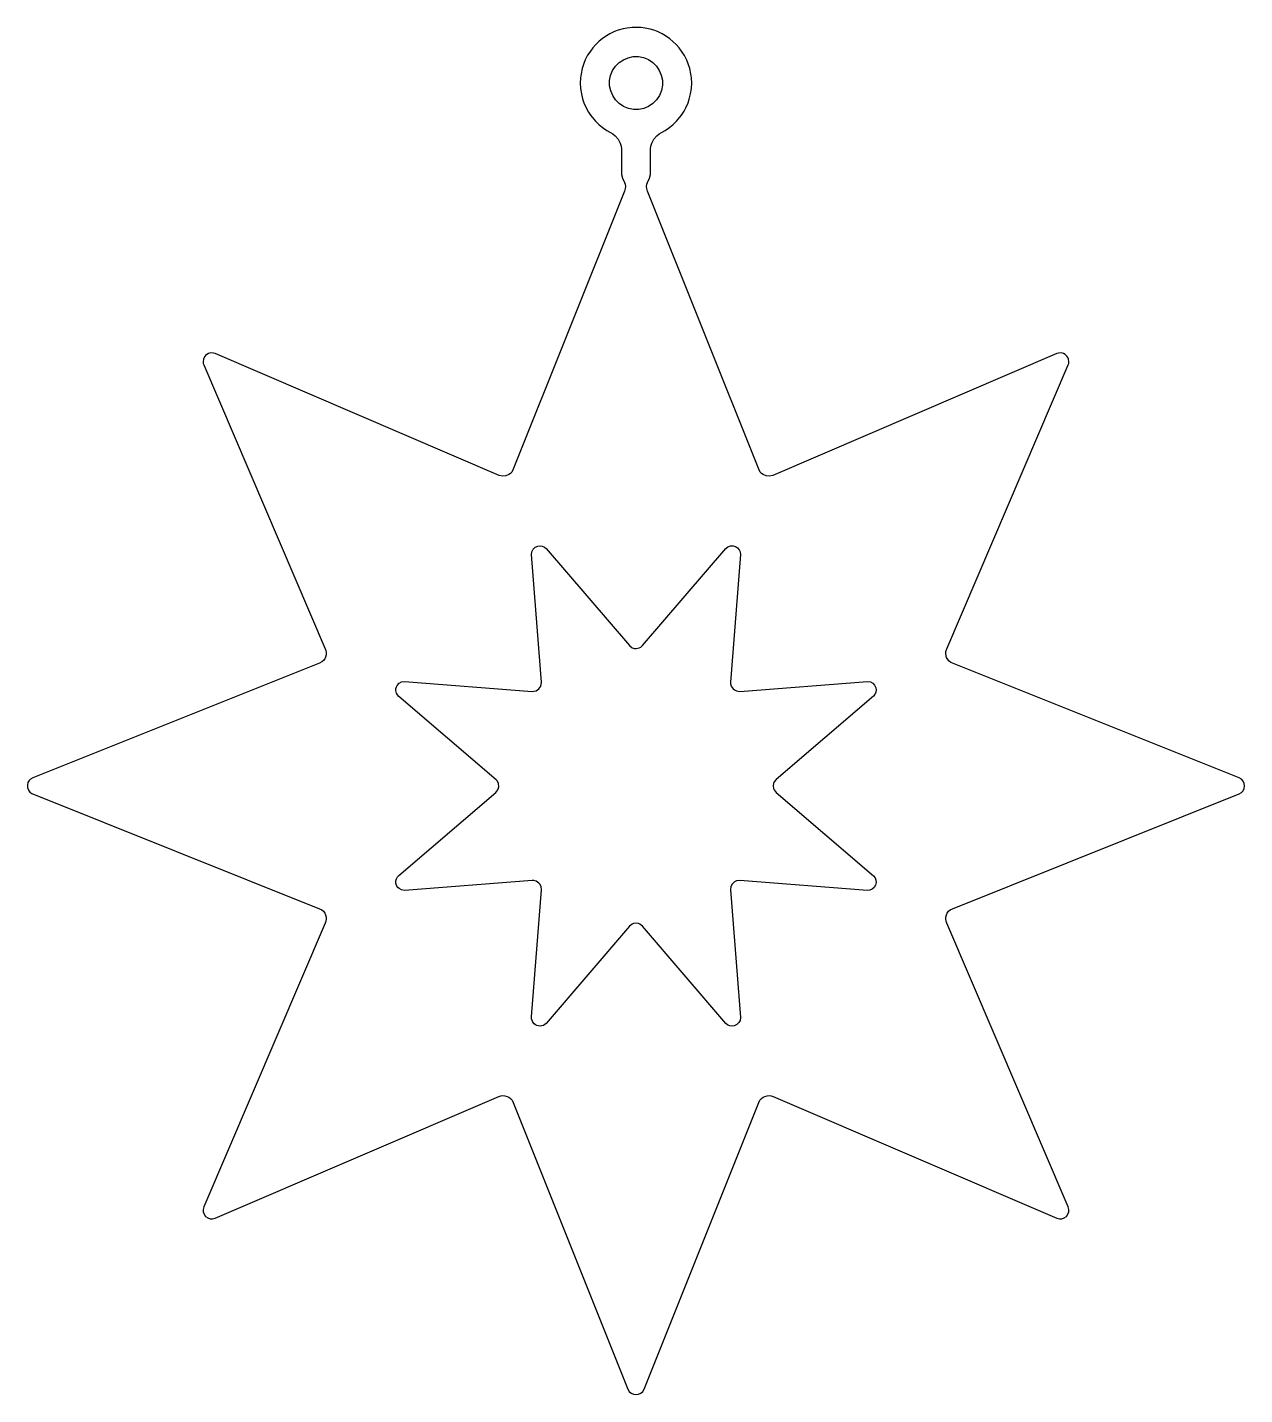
# Model space of a CAD drawing. Header units: inches. Extents: x 0.34 to 5.66, y 0.01 to 5.99.
import ezdxf

# ---------------------------------------------------------------- set-up
doc = ezdxf.new("R2010")
doc.units = ezdxf.units.IN
doc.header["$MEASUREMENT"] = 0

msp = doc.modelspace()

# ---------------------------------------------------------------- linework, layer by layer
for points in [[(0.353, 2.7017), (0.3478, 2.6965), (0.342, 2.687), (0.3391, 2.6762), (0.3397, 2.6649), (0.3438, 2.6545), (0.3504, 2.6455), (0.3594, 2.6391), (1.6159, 2.1359), (1.6264, 2.1304), (1.6333, 2.1243), (1.6394, 2.1162), (1.6429, 2.109), (1.6455, 2.0991), (1.6461, 2.0899), (1.6446, 2.0809), (1.6417, 2.073), (1.1104, 0.8325), (1.1075, 0.8214), (1.1081, 0.8104), (1.1119, 0.8), (1.1186, 0.791), (1.1275, 0.7843), (1.138, 0.7806), (1.149, 0.78), (1.16, 0.7829), (2.4006, 1.3142), (2.4084, 1.3171), (2.4174, 1.3186), (2.4267, 1.318), (2.4365, 1.3154), (2.4438, 1.3119), (2.4519, 1.3058), (2.458, 1.2988), (2.4635, 1.2884), (2.9649, 0.0354), (2.9707, 0.0255), (2.9788, 0.018), (2.989, 0.0133), (3, 0.0116), (3.011, 0.0133), (3.0212, 0.018), (3.0293, 0.0255), (3.0351, 0.0354), (3.5365, 1.2884), (3.542, 1.2988), (3.5481, 1.3058), (3.5562, 1.3119), (3.5635, 1.3154), (3.5733, 1.318), (3.5826, 1.3186), (3.5916, 1.3171), (3.5994, 1.3142), (4.84, 0.7829), (4.851, 0.78), (4.862, 0.7806), (4.8725, 0.7843), (4.8814, 0.791), (4.8881, 0.8), (4.8919, 0.8104), (4.8925, 0.8214), (4.8896, 0.8325), (4.3583, 2.073), (4.3554, 2.0809), (4.3539, 2.0899), (4.3545, 2.0991), (4.3571, 2.109), (4.3606, 2.1162), (4.3667, 2.1243), (4.3736, 2.1304), (4.3841, 2.1359), (5.6371, 2.6374), (5.647, 2.6432), (5.6545, 2.6513), (5.6591, 2.6614), (5.6609, 2.6725), (5.6591, 2.6835), (5.6545, 2.6936), (5.647, 2.7017), (5.6371, 2.7075), (4.3841, 3.209), (4.3768, 3.2125), (4.3693, 3.218), (4.3632, 3.2246), (4.358, 3.2333), (4.3554, 3.2414), (4.3539, 3.2513), (4.3548, 3.2606), (4.3583, 3.2719), (4.8896, 4.5125), (4.8919, 4.5197), (4.8925, 4.527), (4.891, 4.5383), (4.8881, 4.5449), (4.8841, 4.5513), (4.8757, 4.5588), (4.8693, 4.5623), (4.8583, 4.5649), (4.8472, 4.5643), (4.84, 4.562), (3.5977, 4.0299), (3.5826, 4.0264), (3.569, 4.0278), (3.5554, 4.0336), (3.5487, 4.0386), (3.5432, 4.0446), (3.5365, 4.0565), (3.0499, 5.2728), (3.0467, 5.2835), (3.0461, 5.293), (3.0475, 5.3023), (3.0501, 5.3099), (3.0597, 5.329), (3.0635, 5.3449), (3.0638, 5.4559), (3.0652, 5.469), (3.0687, 5.4817), (3.0774, 5.4991), (3.0907, 5.5148), (3.1017, 5.5232), (3.1275, 5.5377), (3.1423, 5.5475), (3.1606, 5.562), (3.1768, 5.5777), (3.1983, 5.6038), (3.2104, 5.6223), (3.218, 5.6365), (3.2275, 5.6583), (3.233, 5.6748), (3.2388, 5.6974), (3.2423, 5.7212), (3.2435, 5.7446), (3.2423, 5.7678), (3.24, 5.7852), (3.2351, 5.8087), (3.2281, 5.8296), (3.2217, 5.8455), (3.2113, 5.8658), (3.2023, 5.8803), (3.189, 5.8986), (3.1777, 5.9113), (3.1614, 5.9272), (3.1481, 5.9383), (3.1296, 5.951), (3.1148, 5.9597), (3.0942, 5.9696), (3.0786, 5.9754), (3.0623, 5.9803), (3.04, 5.9852), (3.0232, 5.9872), (3.0009, 5.9884), (2.9835, 5.9878), (2.9609, 5.9852), (2.9441, 5.9817), (2.922, 5.9757), (2.9061, 5.9696), (2.8855, 5.9597), (2.8707, 5.9513), (2.8522, 5.9383), (2.8388, 5.9275), (2.8226, 5.9116), (2.8113, 5.8988), (2.7977, 5.8806), (2.7887, 5.8661), (2.7783, 5.8458), (2.7719, 5.8301), (2.7649, 5.8087), (2.76, 5.7858), (2.7577, 5.7681), (2.7565, 5.7449), (2.7577, 5.7209), (2.7612, 5.698), (2.7667, 5.6754), (2.7725, 5.6586), (2.782, 5.6365), (2.7928, 5.6174), (2.8017, 5.6038), (2.8229, 5.578), (2.8394, 5.5617), (2.8577, 5.5475), (2.8719, 5.5377), (2.8983, 5.5232), (2.9093, 5.5148), (2.9226, 5.4991), (2.9313, 5.4817), (2.9348, 5.469), (2.9362, 5.4559), (2.9365, 5.3449), (2.9403, 5.329), (2.9499, 5.3099), (2.9525, 5.3023), (2.9539, 5.293), (2.9533, 5.2835), (2.9501, 5.2728), (2.4635, 4.0565), (2.4568, 4.0446), (2.4513, 4.0386), (2.4446, 4.0336), (2.431, 4.0278), (2.4174, 4.0264), (2.4023, 4.0299), (1.16, 4.562), (1.1528, 4.5643), (1.1417, 4.5649), (1.1307, 4.5623), (1.1243, 4.5588), (1.1186, 4.5539), (1.1136, 4.5481), (1.109, 4.5383), (1.1075, 4.527), (1.1081, 4.5197), (1.1104, 4.5125), (1.6417, 3.2719), (1.6446, 3.2641), (1.6461, 3.2551), (1.6455, 3.2458), (1.6429, 3.2359), (1.6394, 3.2287), (1.6333, 3.2206), (1.6264, 3.2145), (1.6159, 3.209), (0.3629, 2.7075)], [(3.1113, 5.7119), (3.1026, 5.691), (3.0899, 5.6716), (3.0742, 5.6559), (3.0551, 5.6429), (3.0342, 5.6342), (3.0119, 5.6296), (2.9893, 5.6296), (2.9667, 5.6339), (2.9458, 5.6426), (2.9267, 5.6551), (2.9107, 5.671), (2.898, 5.6899), (2.8893, 5.7107), (2.8846, 5.733), (2.8846, 5.7557), (2.889, 5.7783), (2.8977, 5.7991), (2.9101, 5.8183), (2.9261, 5.8342), (2.9449, 5.847), (2.9658, 5.8557), (2.9881, 5.8603), (3.0107, 5.8603), (3.0333, 5.8559), (3.0542, 5.8472), (3.0733, 5.8348), (3.089, 5.8191), (3.102, 5.8), (3.1107, 5.7794), (3.1154, 5.7571), (3.1157, 5.7354)], [(2.3957, 2.6551), (2.3997, 2.669), (2.3986, 2.6832), (2.3939, 2.693), (2.3893, 2.6986), (1.9629, 3.0635), (1.9568, 3.0704), (1.9525, 3.0786), (1.9501, 3.0893), (1.9507, 3.0983), (1.9528, 3.1052), (1.9559, 3.1119), (1.9643, 3.1212), (1.9754, 3.1272), (1.9881, 3.1293), (2.5461, 3.0858), (2.5533, 3.0861), (2.5638, 3.0887), (2.5757, 3.0968), (2.5838, 3.1087), (2.5858, 3.1157), (2.5867, 3.1264), (2.5432, 3.6843), (2.5446, 3.6954), (2.5501, 3.7067), (2.5591, 3.7157), (2.5707, 3.7209), (2.5814, 3.7223), (2.5904, 3.7212), (2.6003, 3.7168), (2.6075, 3.711), (2.9713, 3.2858), (2.9826, 3.2768), (2.9928, 3.273), (3, 3.2725), (3.0142, 3.2754), (3.0206, 3.2786), (3.0287, 3.2858), (3.3925, 3.711), (3.4012, 3.7177), (3.413, 3.7217), (3.4241, 3.722), (3.4345, 3.7191), (3.4438, 3.7133), (3.451, 3.7052), (3.4554, 3.6954), (3.4568, 3.6843), (3.4133, 3.1264), (3.4136, 3.1191), (3.4162, 3.1087), (3.4243, 3.0968), (3.4299, 3.0922), (3.4397, 3.0875), (3.4539, 3.0858), (4.0119, 3.1293), (4.0246, 3.1272), (4.0357, 3.1212), (4.0432, 3.1133), (4.0484, 3.1017), (4.0499, 3.0928), (4.0487, 3.082), (4.0443, 3.0722), (4.0386, 3.0649), (3.6133, 2.7012), (3.6043, 2.6899), (3.6014, 2.6832), (3.6, 2.6725), (3.6014, 2.6617), (3.6043, 2.6551), (3.6133, 2.6438), (4.0386, 2.28), (4.0452, 2.2713), (4.049, 2.2612), (4.0499, 2.2501), (4.0467, 2.238), (4.0409, 2.2287), (4.0328, 2.2214), (4.0229, 2.2171), (4.0119, 2.2157), (3.4539, 2.2591), (3.4397, 2.2574), (3.4299, 2.2528), (3.4243, 2.2481), (3.4197, 2.2426), (3.4151, 2.2328), (3.4133, 2.2186), (3.4568, 1.6606), (3.4548, 1.6478), (3.4499, 1.6383), (3.4409, 1.6293), (3.4293, 1.6241), (3.4203, 1.6226), (3.4096, 1.6238), (3.4012, 1.6272), (3.3925, 1.6339), (3.0287, 2.0591), (3.0174, 2.0681), (3.0107, 2.071), (3, 2.0725), (2.9893, 2.071), (2.9826, 2.0681), (2.9713, 2.0591), (2.6075, 1.6339), (2.602, 1.6293), (2.5957, 1.6255), (2.5887, 1.6235), (2.5814, 1.6226), (2.5742, 1.6232), (2.5672, 1.6252), (2.5606, 1.6284), (2.5548, 1.6328), (2.549, 1.6397), (2.5458, 1.6464), (2.5435, 1.6551), (2.5432, 1.6626), (2.5867, 2.2186), (2.5849, 2.2328), (2.5803, 2.2426), (2.5757, 2.2481), (2.5638, 2.2562), (2.5533, 2.2588), (2.5461, 2.2591), (1.9881, 2.2157), (1.9754, 2.2177), (1.9643, 2.2238), (1.9591, 2.2287), (1.9551, 2.2348), (1.9507, 2.2467), (1.9504, 2.2574), (1.9525, 2.2664), (1.9568, 2.2745), (1.9629, 2.2814), (2.3867, 2.6438)]]:
    msp.add_lwpolyline(points, close=True)

doc.saveas('drawing.dxf')
